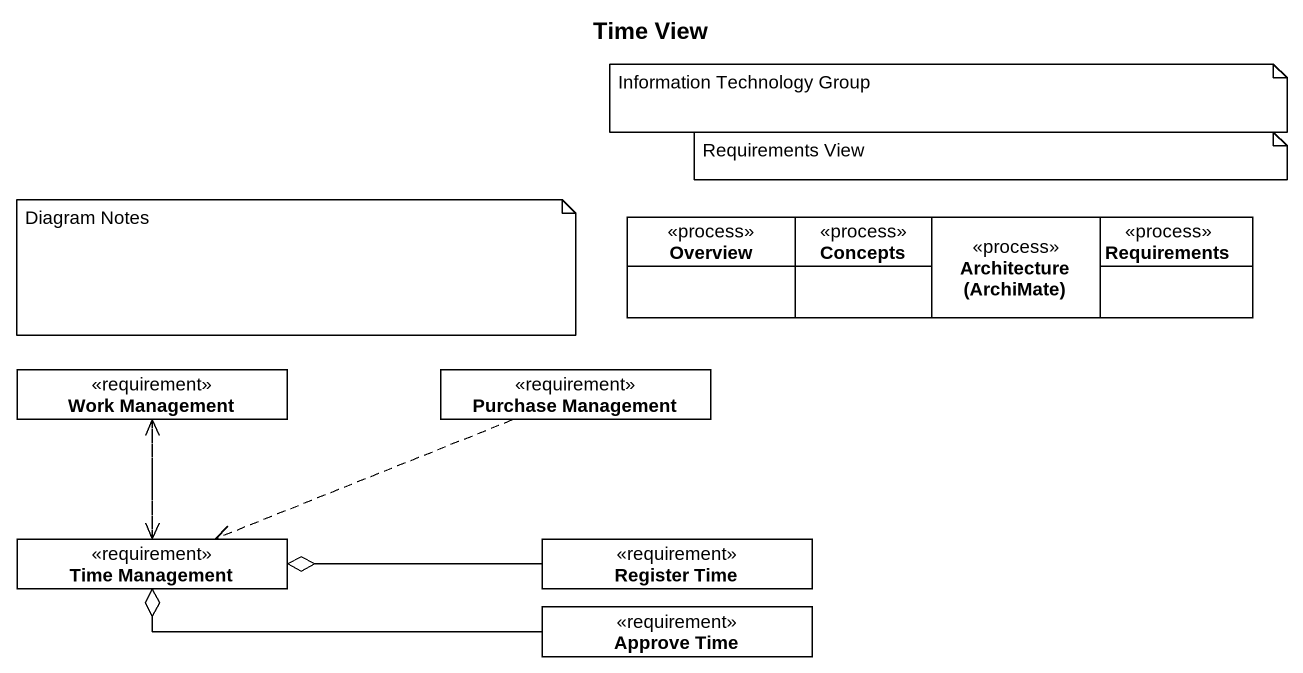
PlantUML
@startuml
title Time View
hide circle
hide empty members
class Overview <<process>>
class Concepts <<process>>
class "Architecture (ArchiMate)" as Architecture_ArchiMate <<process>>
class Requirements <<process>>
class "Work Management" as Work_Management <<requirement>>
class "Purchase Management" as Purchase_Management <<requirement>>
class "Time Management" as Time_Management <<requirement>>
class "Register Time" as Register_Time <<requirement>>
class "Approve Time" as Approve_Time <<requirement>>
Work_Management ..> Time_Management
Purchase_Management .left.> Time_Management
Time_Management .up.> Work_Management
Register_Time -left-o Time_Management
Approve_Time -left-o Time_Management
note as N1
  Information Technology Group
end note
note as N2
  Requirements View
end note
note as N3
  Diagram Notes
end note
@enduml
